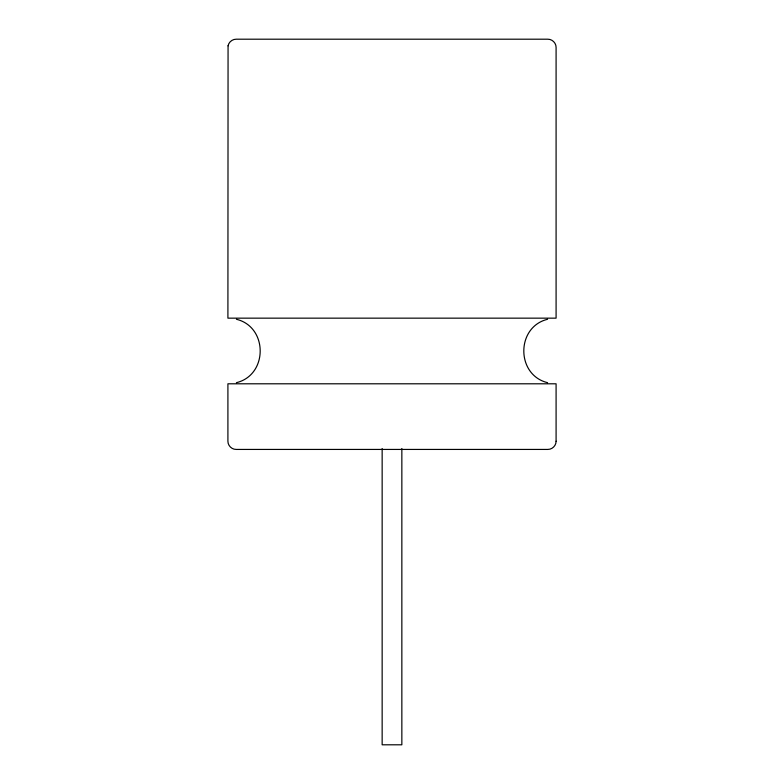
<?xml version="1.0" encoding="UTF-8"?>
<svg xmlns="http://www.w3.org/2000/svg" width="784" height="784" viewBox="0 0 784 784"><rect width="100%" height="100%" fill="white"/><g stroke="black" fill="none" stroke-linecap="round" stroke-linejoin="round"><path stroke-width="1.18" d="M236.405 382.68C268.108 375.036 268.108 326.918 236.405 319.274M547.595 319.274C515.892 326.918 515.892 375.036 547.595 382.68M401.849 448.556L401.849 744.8L382.151 744.8L382.151 448.556M228.066 45.805L227.909 318.157L556.091 318.157L556.091 47.403C556.16 42.993 552.22 39.131 547.82 39.2L236.18 39.2C232.358 39.171 228.801 42.042 228.066 45.805M556.091 441.225C556.16 445.645 552.22 449.506 547.82 449.428L236.18 449.428C231.78 449.506 227.84 445.645 227.909 441.225L227.909 383.797L556.091 383.797L556.091 441.225"/></g></svg>
